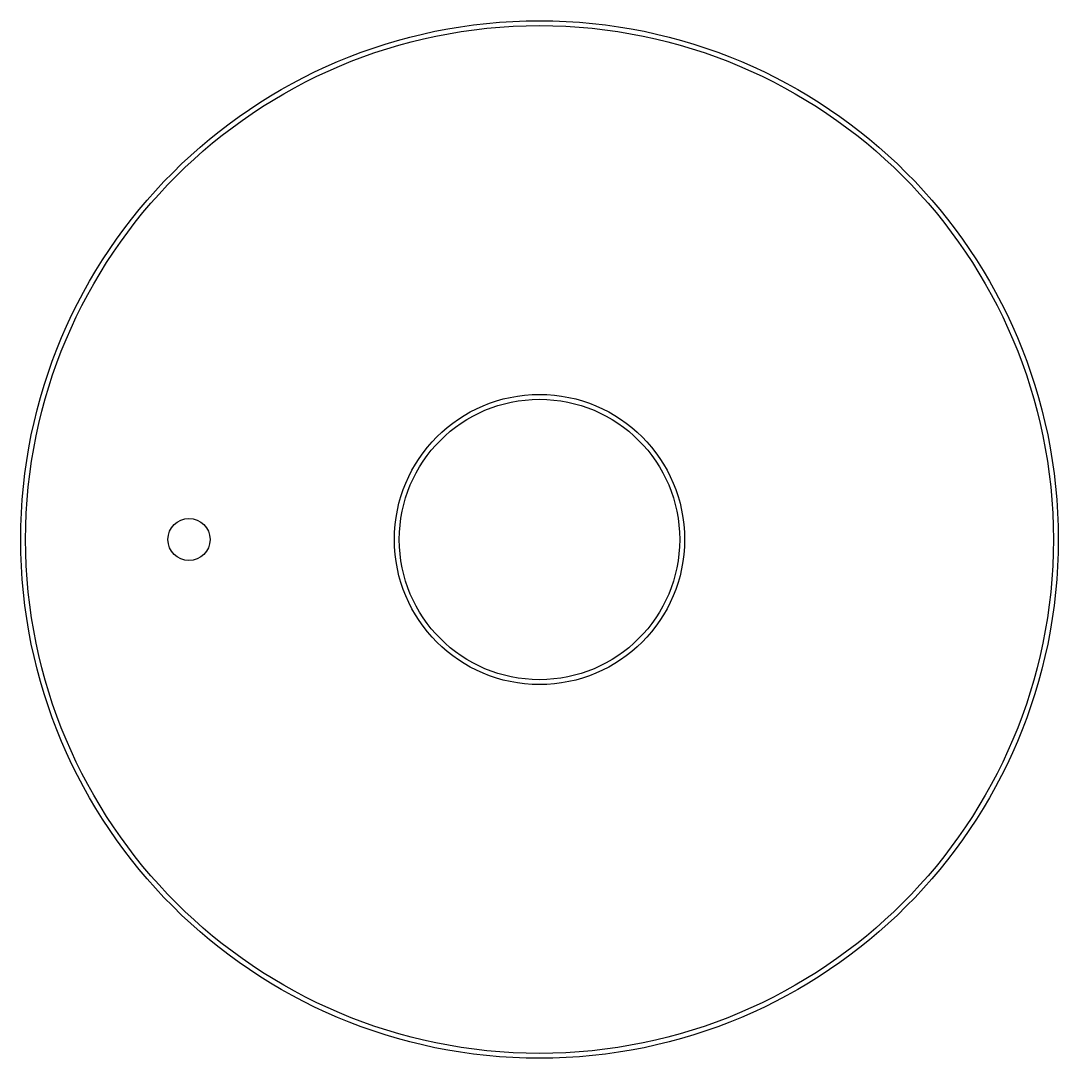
# Model space of a CAD drawing. Header units: millimetres. Extents: x -37 to 37, y -37 to 37.
import ezdxf

# ---------------------------------------------------------------- set-up
doc = ezdxf.new("R2010")
doc.units = ezdxf.units.MM
doc.layers.get('0').update_dxf_attribs({"linetype": 'CONTINUOUS'})

msp = doc.modelspace()

# ---------------------------------------------------------------- linework, layer by layer
for centre, radius in [((0, 0), 37), ((0, 0), 36.65), ((0, 0), 10.35), ((0, 0), 10), ((-25, 0), 1.5)]:
    msp.add_circle(centre, radius)

doc.saveas('drawing.dxf')
